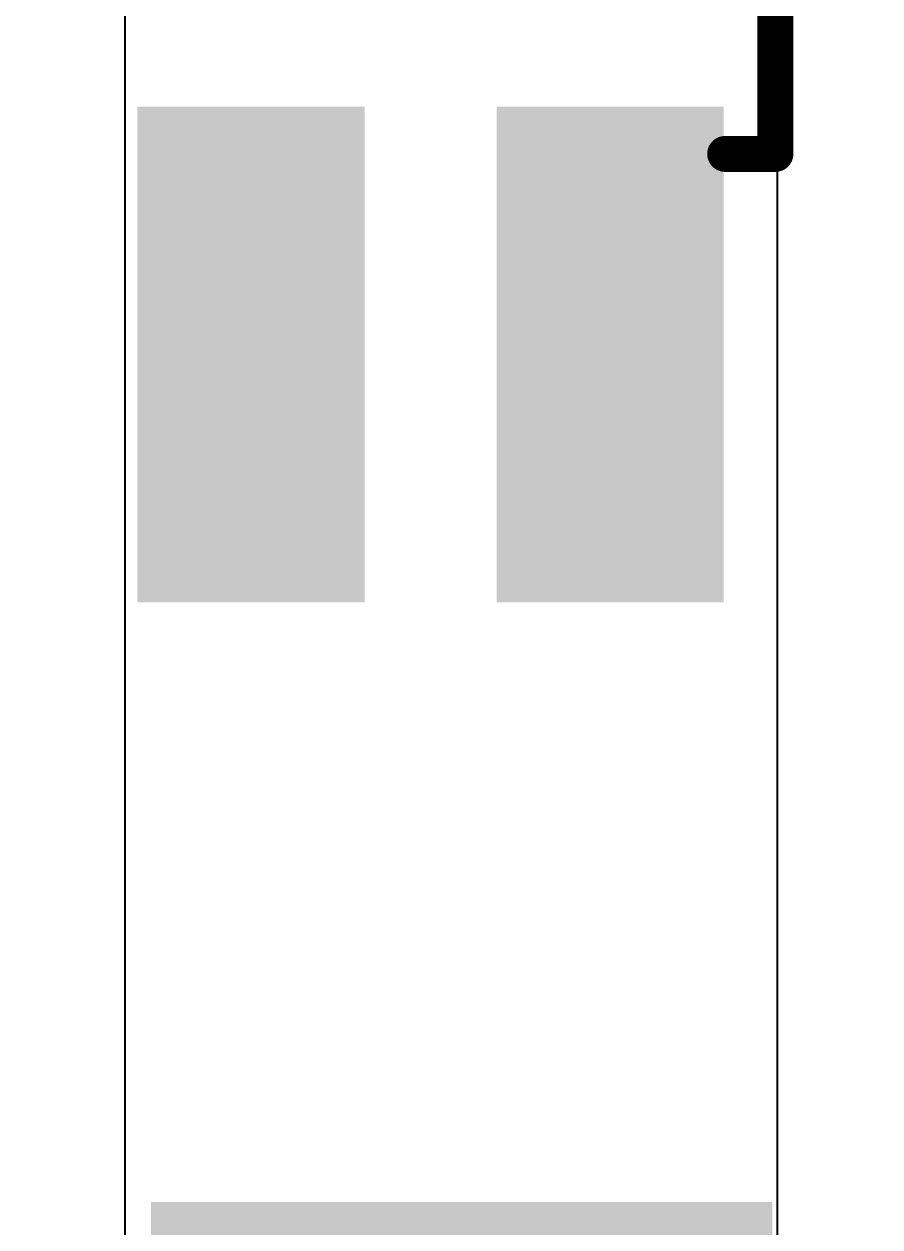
# Model space of a CAD drawing. Header units: inches. Extents: x -4 to 5258, y -4 to 5281.
# Drawn here: x 67.733 to 70.758, y 11.053 to 15.307 of the extents above; entities that cross this region are included whole.
import ezdxf

# ---------------------------------------------------------------- set-up
doc = ezdxf.new("R2010")
doc.units = ezdxf.units.IN
for name, color, linetype in [('Layer 2', 76, 'Continuous'), ('Top Layer', 1, 'Continuous'), ('Top Overlay', 2, 'Continuous'), ('Top Paste', 8, 'Continuous'), ('Top Solder', 216, 'Continuous')]:
    doc.layers.add(name, color=color, linetype=linetype)
doc.styles.add('Arial Black_Bold', font='', dxfattribs={"height": 0.2})
doc.styles.get('Arial Black_Bold').set_extended_font_data('Arial Black', bold=True)

# ---------------------------------------------------------------- blocks, each defined once
blk = doc.blocks.new('SOIC_8_21')
at = {"layer": 'Top Layer'}
for points in [[(3.475, 2.205), (3.475, 1.605), (1.925, 1.605), (1.925, 2.205)], [(3.475, 0.935), (3.475, 0.335), (1.925, 0.335), (1.925, 0.935)]]:
    blk.add_hatch(color=1, dxfattribs=at).paths.add_polyline_path(points)
at = {"layer": 'Top Paste'}
for points in [[(3.475, 2.205), (3.475, 1.605), (1.925, 1.605), (1.925, 2.205)], [(3.475, 0.935), (3.475, 0.335), (1.925, 0.335), (1.925, 0.935)]]:
    blk.add_hatch(color=8, dxfattribs=at).paths.add_polyline_path(points)
at = {"layer": 'Top Solder'}
for points in [[(3.5766, 2.3066), (3.5766, 1.5034), (1.8234, 1.5034), (1.8234, 2.3066)], [(3.5766, 1.0366), (3.5766, 0.2334), (1.8234, 0.2334), (1.8234, 1.0366)]]:
    blk.add_hatch(color=216, dxfattribs=at).paths.add_polyline_path(points)
at = {"layer": 'Top Overlay'}
for points in [[(1.9906, 2.4892, 0.127, 0.127, 0), (-1.9906, 2.4892, 0.127, 0.127, 0)], [(1.9906, 2.3114, 0.127, 0.127, 0), (1.9906, 2.4892, 0.127, 0.127, 0)]]:
    blk.add_lwpolyline(points, format="xyseb", dxfattribs=at)
for points in [[(1.9588, 2.4892, 0.0635, 0.0635, 1), (2.0223, 2.4892, 0.0635, 0.0635, 1)], [(1.9588, 2.4892, 0.0635, 0.0635, 1), (2.0223, 2.4892, 0.0635, 0.0635, 1)], [(1.9588, 2.3114, 0.0635, 0.0635, 1), (2.0223, 2.3114, 0.0635, 0.0635, 1)]]:
    blk.add_lwpolyline(points, format="xyseb", close=True, dxfattribs=at)

msp = doc.modelspace()

# ---------------------------------------------------------------- linework, layer by layer
at = {"layer": 'Layer 2'}
msp.add_line((70.3947, 18.4147), (70.3947, 5.5516), dxfattribs=at)
at = {"layer": 'Top Layer'}
for p, q in [((70.3947, 18.1513), (70.3947, 5.5516)), ((68.0904, 10.6379), (68.0904, 15.6245))]:
    msp.add_line(p, q, dxfattribs=at)

# ---------------------------------------------------------------- block references
at = {"rotation": 270}
msp.add_blockref('SOIC_8_21', (67.8996, 16.838), dxfattribs=at)

# ---------------------------------------------------------------- texts
at = {"layer": 'Top Overlay', "style": 'Arial Black_Bold'}
msp.add_text('STEPPER DRIVER - 1', height=2.54, rotation=360, dxfattribs=at).set_placement((54.5937, 8.6009))

doc.saveas('drawing.dxf')
